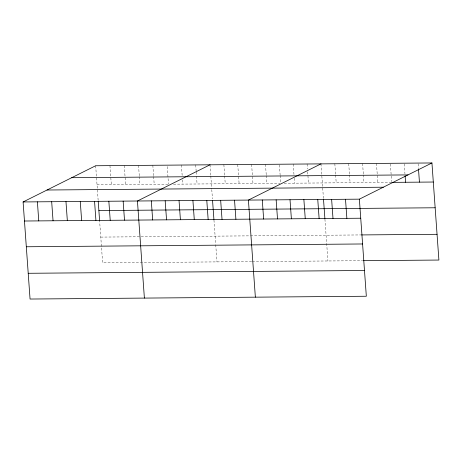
<?xml version="1.0" encoding="UTF-8"?>
<svg xmlns="http://www.w3.org/2000/svg" width="462" height="462" viewBox="0 0 462 462"><rect width="100%" height="100%" fill="white"/><g stroke="black" fill="none" stroke-linecap="round" stroke-linejoin="round"><path stroke-width="0.35" stroke-dasharray="2.31 1.73" d="M97.032 184.823L167.775 184.234M173.493 184.188L280.03 183.298M284.188 183.264L391.002 182.38M100.78 237.098L249.792 235.857M250.485 235.851L360.764 234.933M251.64 261.608L102.628 262.843L99.63 221.038M252.333 261.602L362.606 260.683M418.122 163.785L418.474 168.728M404.25 163.9L404.955 173.781M390.378 164.016L391.643 181.664M376.455 163.421L377.824 182.49M362.583 163.536L363.346 174.128M363.392 174.838L363.952 182.606M348.712 163.652L349.474 174.243M349.52 174.954L350.081 182.721M334.84 163.767L335.603 174.359M335.649 175.063L336.209 182.831M320.969 163.883L323.464 198.683M324.93 219.167L327.928 260.972M307.097 163.998L307.455 168.942M307.657 171.766L308.466 183.062M293.226 164.114L293.988 174.705M294.242 178.234L294.594 183.177M279.406 164.934L280.116 174.821M280.168 175.525L280.723 183.293M265.483 164.345L266.245 174.936M266.297 175.641L266.851 183.408M251.611 164.46L252.98 183.524M237.739 164.576L239.108 183.639M223.874 164.691L224.63 175.283M224.682 175.987L225.237 183.755M210.002 164.807L210.759 175.398M210.811 176.103L211.723 188.877M211.775 189.593L212.445 198.891M213.964 220.091L215.679 244.011M215.731 244.727L216.961 261.89M195.709 164.922L196.165 171.281M196.211 171.985L196.465 175.514M196.517 176.224L197.072 183.992M181.416 165.044L182.224 176.34M182.478 179.874L182.785 184.107M167.227 166.574L168.491 184.228M152.835 165.28L153.592 175.872M153.644 176.576L154.198 184.344M138.542 165.402L139.299 175.993M139.351 176.698L139.905 184.465M124.249 165.517L125.618 184.586M109.956 165.639L111.325 184.702M95.669 165.754L98.163 200.554"/><path stroke-width="0.69" d="M431.941 162.959L359.372 199.157L366.331 296.246L30.059 299.041L23.1 201.952L95.669 165.754L431.941 162.959L438.9 260.048L363.299 260.678M210.002 164.807L137.433 200.999L144.392 298.088M320.969 163.883L248.406 200.081L255.365 297.164M71.72 177.703L407.992 174.907M391.695 182.375L433.31 182.028M47.049 190.009L383.321 187.214M23.1 201.952L359.372 199.157M98.88 210.568L435.152 207.773M24.469 221.015L360.741 218.22M361.457 234.927L437.052 234.303M26.311 246.766L362.589 243.971M28.211 273.29L364.489 270.495M418.526 169.433L419.438 182.143M405.11 175.901L405.567 182.259M345.501 199.272L346.87 218.335M331.629 199.388L332.998 218.451M323.516 199.399L324.884 218.468M317.758 199.503L319.127 218.566M303.886 199.619L305.255 218.682M290.021 199.734L291.383 218.797M276.149 199.85L277.512 218.913M262.277 199.965L263.64 219.028M234.534 200.196L235.897 219.259M220.663 200.312L222.026 219.375M212.543 200.323L213.912 219.392M206.791 200.427L208.154 219.49M192.92 200.543L194.283 219.606M179.048 200.652L180.411 219.721M165.177 200.768L166.545 219.837M151.305 200.883L152.674 219.952M123.14 201.12L124.509 220.183M108.847 201.241L110.216 220.305M98.21 201.27L99.578 220.339M94.56 201.357L95.923 220.42M80.267 201.478L81.635 220.541M65.974 201.594L67.342 220.663M51.68 201.715L53.049 220.778M37.393 201.83L38.756 220.9"/></g></svg>
